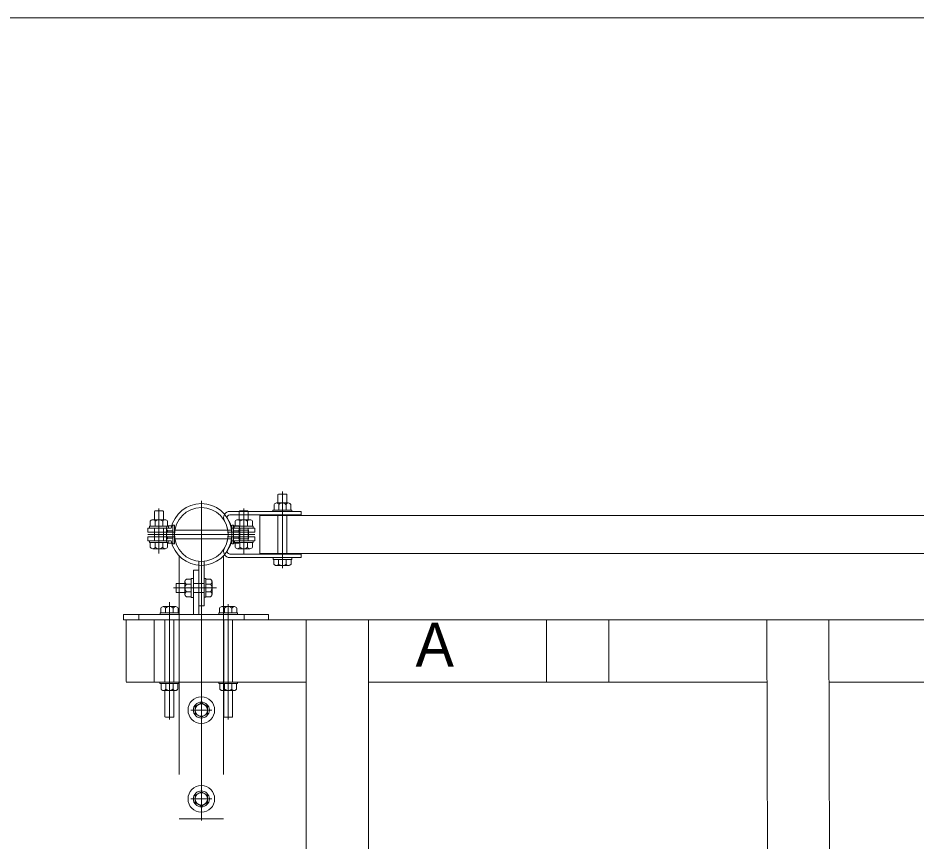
# Model space of a CAD drawing. Units: millimetres at full size, sheet at 1:30; details may follow other scales. Extents: x 300 to 12300, y 300 to 8610.
# Drawn here: x 1311 to 2322, y 7683 to 8610 of the extents above; entities that cross this region are included whole.
import ezdxf
from ezdxf.enums import TextEntityAlignment as Align

# ---------------------------------------------------------------- set-up
doc = ezdxf.new("R2010")
doc.units = ezdxf.units.MM
doc.header["$LTSCALE"] = 30
doc.linetypes.add('CHAIN', pattern=[18.5, 12, -1.5, 3.5, -1.5])
doc.linetypes.add('DASHED_SPACED', pattern=[12, 6, -6])
for name, color, linetype, lineweight in [('図面枠-A3', 7, 'Continuous', 20), ('図面枠-レイアウト', 7, 'Continuous', 13), ('手摺', 7, 'Continuous', 20), ('支持金物', 7, 'DASHED_SPACED', 13), ('支柱', 7, 'Continuous', 18), ('根太材A', 7, 'Continuous', 18), ('補強金物', 7, 'Continuous', 18)]:
    doc.layers.add(name, color=color, linetype=linetype, lineweight=lineweight)
doc.layers.add('文字', color=7, linetype='Continuous')
doc.styles.add('ＭＳ Ｐゴシック', font='')
doc.styles.get('ＭＳ Ｐゴシック').set_extended_font_data('MS PGothic')

msp = doc.modelspace()

# ---------------------------------------------------------------- linework, layer by layer
at = {"layer": '図面枠-A3'}
msp.add_lwpolyline([(300, 300), (12300, 300), (12300, 8610), (300, 8610)], close=True, dxfattribs=at)
at = {"layer": '図面枠-レイアウト'}
msp.add_lwpolyline([(300, 300), (12300, 300), (12300, 8610), (300, 8610)], close=True, dxfattribs=at)
at = {"layer": '手摺', "lineweight": 13}
msp.add_lwpolyline([(3287.25, 8007.04), (1583.38, 8007.04), (1583.38, 8049.74), (3287.25, 8049.74)], close=True, dxfattribs=at)
at = {"layer": '支持金物'}
for p, q in [((1508.63, 7988.16), (1514.63, 7988.16)), ((1508.63, 7988.16), (1508.63, 7938.16)), ((1514.63, 7938.16), (1514.63, 7988.16)), ((1506.13, 7957.51), (1506.13, 7978.76)), ((1508.63, 7978.76), (1506.13, 7978.76)), ((1508.63, 7957.51), (1508.63, 7978.76)), ((1522.63, 7978.64), (1520.63, 7978.64)), ((1520.63, 7978.64), (1520.63, 7957.64)), ((1522.63, 7957.64), (1522.63, 7978.64)), ((1489.58, 7973.14), (1489.13, 7972.69)), ((1489.13, 7963.58), (1489.13, 7972.69)), ((1489.58, 7973.14), (1499.13, 7973.14)), ((1499.13, 7961.17), (1499.13, 7975.11)), ((1499.13, 7974.8), (1499.13, 7961.47)), ((1506.13, 7977.94), (1500.73, 7977.94)), ((1506.13, 7972.39), (1500.73, 7972.39)), ((1508.63, 7973.14), (1520.63, 7973.14)), ((1522.63, 7977.94), (1528.03, 7977.94)), ((1522.63, 7972.39), (1528.03, 7972.39)), ((1529.63, 7961.17), (1529.63, 7975.11)), ((1489.13, 7963.58), (1489.58, 7963.14)), ((1489.58, 7963.14), (1499.13, 7963.14)), ((1506.13, 7963.89), (1500.73, 7963.89)), ((1506.13, 7958.33), (1500.73, 7958.33)), ((1508.63, 7963.14), (1520.63, 7963.14)), ((1522.63, 7963.89), (1528.03, 7963.89)), ((1522.63, 7958.33), (1528.03, 7958.33)), ((1506.13, 7957.51), (1508.63, 7957.51)), ((1520.63, 7957.64), (1522.63, 7957.64)), ((1429.94, 7938.16), (1593.33, 7938.16)), ((1429.94, 7932.16), (1429.94, 7938.16)), ((1447.31, 7938.16), (1447.31, 7932.16)), ((1565.89, 7938.16), (1565.89, 7932.16)), ((1593.33, 7932.16), (1593.33, 7938.16)), ((1593.33, 7932.16), (1429.94, 7932.16)), ((1476.7, 7932.16), (1476.7, 7862.13)), ((1486.7, 7932.16), (1486.7, 7862.13)), ((1542.88, 7932.16), (1542.88, 7862.13)), ((1552.88, 7932.16), (1552.88, 7862.13)), ((1471.08, 7860.63), (1471.08, 7862.13)), ((1492.33, 7862.13), (1471.08, 7862.13)), ((1471.08, 7860.63), (1492.33, 7860.63)), ((1472.33, 7860.63), (1472.33, 7854.26)), ((1477.64, 7860.63), (1477.64, 7854.26)), ((1485.76, 7860.63), (1485.76, 7854.26)), ((1491.08, 7860.63), (1491.08, 7854.26)), ((1492.33, 7862.13), (1492.33, 7860.63)), ((1537.26, 7860.63), (1537.26, 7862.13)), ((1558.51, 7862.13), (1537.26, 7862.13)), ((1537.26, 7860.63), (1558.51, 7860.63)), ((1538.51, 7860.63), (1538.51, 7854.26)), ((1543.82, 7860.63), (1543.82, 7854.26)), ((1551.95, 7860.63), (1551.95, 7854.26)), ((1557.26, 7860.63), (1557.26, 7854.26)), ((1558.51, 7862.13), (1558.51, 7860.63)), ((1488.36, 7852.63), (1475.04, 7852.63)), ((1476.7, 7823.1), (1476.7, 7852.63)), ((1486.7, 7823.1), (1486.7, 7852.63)), ((1554.55, 7852.63), (1541.22, 7852.63)), ((1542.88, 7823.1), (1542.88, 7852.63)), ((1552.88, 7823.1), (1552.88, 7852.63)), ((1477.14, 7822.66), (1476.7, 7823.1)), ((1477.14, 7822.66), (1486.26, 7822.66)), ((1486.7, 7823.1), (1486.26, 7822.66)), ((1543.33, 7822.66), (1542.88, 7823.1)), ((1543.33, 7822.66), (1552.44, 7822.66)), ((1552.88, 7823.1), (1552.44, 7822.66))]:
    msp.add_line(p, q, dxfattribs=at)
at = {"layer": '支持金物', "linetype": 'CHAIN'}
for p, q in [((1486.36, 7968.14), (1534.57, 7968.14)), ((1481.7, 7952.01), (1481.7, 7820.16)), ((1547.88, 7950.01), (1547.88, 7820.16))]:
    msp.add_line(p, q, dxfattribs=at)
at = {"layer": '支持金物', "linetype": 'Continuous'}
for p, q in [((1471.2, 7938.16), (1471.2, 7940.16)), ((1471.2, 7940.16), (1492.2, 7940.16)), ((1471.89, 7940.16), (1471.89, 7945.56)), ((1474.73, 7947.16), (1488.67, 7947.16)), ((1477.45, 7940.16), (1477.45, 7945.56)), ((1485.95, 7940.16), (1485.95, 7945.56)), ((1491.51, 7940.16), (1491.51, 7945.56)), ((1492.2, 7940.16), (1492.2, 7938.16)), ((1537.38, 7938.16), (1537.38, 7940.16)), ((1537.38, 7940.16), (1558.38, 7940.16)), ((1538.08, 7940.16), (1538.08, 7945.56)), ((1540.91, 7947.16), (1554.85, 7947.16)), ((1543.63, 7940.16), (1543.63, 7945.56)), ((1552.13, 7940.16), (1552.13, 7945.56)), ((1557.69, 7940.16), (1557.69, 7945.56)), ((1558.38, 7940.16), (1558.38, 7938.16))]:
    msp.add_line(p, q, dxfattribs=at)
at = {"layer": '支持金物'}
for centre, radius, start, end in [((1505.58, 7968.14), 6.45, 138.75035, 221.24965), ((1502.35, 7975.17), 3.21, 120.13588, 239.86117), ((1526.42, 7975.17), 3.21, 300.13883, 59.86412), ((1523.19, 7968.14), 6.45, 318.75035, 41.24965), ((1502.35, 7961.11), 3.21, 120.14067, 239.85933), ((1526.42, 7961.11), 3.21, 300.14067, 59.85933), ((1475.49, 7856.47), 3.87, 214.9343, 263.23904), ((1475.07, 7855.47), 2.84, 269.30562, 334.70445), ((1481.7, 7858.52), 5.89, 226.3972, 270), ((1481.7, 7858.52), 5.89, 270, 313.6028), ((1488.33, 7855.47), 2.84, 205.29555, 270.69438), ((1487.91, 7856.47), 3.87, 276.77031, 325.0657), ((1541.68, 7856.47), 3.87, 214.9343, 263.23904), ((1541.26, 7855.47), 2.84, 269.30562, 334.70445), ((1547.88, 7858.52), 5.89, 226.3972, 270), ((1547.88, 7858.52), 5.89, 270, 313.6028), ((1554.51, 7855.47), 2.84, 205.29555, 270.69438), ((1554.09, 7856.47), 3.87, 276.77031, 325.0657)]:
    msp.add_arc(centre, radius, start, end, dxfattribs=at)
at = {"layer": '支持金物', "linetype": 'Continuous'}
for centre, radius, start, end in [((1474.67, 7943.94), 3.21, 30.14067, 149.85933), ((1481.7, 7940.71), 6.45, 48.75035, 131.24965), ((1488.73, 7943.94), 3.21, 30.14067, 149.85933), ((1540.85, 7943.94), 3.21, 30.14067, 149.85933), ((1547.88, 7940.71), 6.45, 48.75035, 131.24965), ((1554.91, 7943.94), 3.21, 30.14067, 149.85933)]:
    msp.add_arc(centre, radius, start, end, dxfattribs=at)
at = {"layer": '支柱'}
for p, q in [((1603.88, 8073.44), (1604.33, 8073.89)), ((1603.88, 8073.44), (1603.88, 8063.89)), ((1613.44, 8073.89), (1604.33, 8073.89)), ((1613.44, 8073.89), (1613.88, 8073.44)), ((1613.88, 8073.44), (1613.88, 8063.89)), ((1599.51, 8055.89), (1599.51, 8062.26)), ((1602.22, 8063.89), (1615.55, 8063.89)), ((1604.82, 8055.89), (1604.82, 8062.26)), ((1612.95, 8055.89), (1612.95, 8062.26)), ((1618.26, 8055.89), (1618.26, 8062.26)), ((1630.18, 8054.39), (1549.67, 8054.39)), ((1630.18, 8050.39), (1549.67, 8050.39)), ((1619.51, 8055.89), (1598.26, 8055.89)), ((1598.26, 8054.39), (1598.26, 8055.89)), ((1619.51, 8055.89), (1619.51, 8054.39)), ((1630.18, 8050.39), (1630.18, 8054.39)), ((1487.38, 8038.89), (1485.38, 8038.89)), ((1485.38, 8038.89), (1485.38, 8017.89)), ((1487.38, 8017.89), (1487.38, 8038.89)), ((1551.88, 8038.89), (1553.88, 8038.89)), ((1551.88, 8017.89), (1551.88, 8038.89)), ((1553.88, 8038.89), (1553.88, 8017.89)), ((1478.38, 8035.36), (1478.38, 8021.42)), ((1478.38, 8035.36), (1478.38, 8021.42)), ((1485.38, 8038.19), (1479.98, 8038.19)), ((1485.38, 8032.64), (1479.98, 8032.64)), ((1553.88, 8038.19), (1559.28, 8038.19)), ((1553.88, 8032.64), (1559.28, 8032.64)), ((1560.88, 8035.36), (1560.88, 8021.42)), ((1560.88, 8035.36), (1560.88, 8021.42)), ((1570.44, 8033.39), (1560.88, 8033.39)), ((1570.88, 8032.94), (1570.44, 8033.39)), ((1570.88, 8032.94), (1570.88, 8023.83)), ((1485.38, 8024.14), (1479.98, 8024.14)), ((1485.38, 8018.58), (1479.98, 8018.58)), ((1553.88, 8024.14), (1559.28, 8024.14)), ((1553.88, 8018.58), (1559.28, 8018.58)), ((1570.44, 8023.39), (1560.88, 8023.39)), ((1570.44, 8023.39), (1570.88, 8023.83)), ((1485.38, 8017.89), (1487.38, 8017.89)), ((1553.88, 8017.89), (1551.88, 8017.89)), ((1630.18, 8006.39), (1549.67, 8006.39)), ((1630.18, 8002.39), (1549.67, 8002.39)), ((1598.38, 8000.39), (1598.38, 8002.39)), ((1619.38, 8000.39), (1598.38, 8000.39)), ((1599.08, 8000.39), (1599.08, 7994.99)), ((1604.63, 8000.39), (1604.63, 7994.99)), ((1613.13, 8000.39), (1613.13, 7994.99)), ((1618.69, 8000.39), (1618.69, 7994.99)), ((1619.38, 8002.39), (1619.38, 8000.39)), ((1630.18, 8002.39), (1630.18, 8006.39)), ((1599.44, 7994.56), (1599.08, 7994.99)), ((1599.97, 7994.12), (1599.44, 7994.56)), ((1600.57, 7993.77), (1599.97, 7994.12)), ((1601.22, 7993.52), (1600.57, 7993.77)), ((1601.91, 7993.39), (1601.22, 7993.52)), ((1602.19, 7993.4), (1601.91, 7993.39)), ((1615.85, 7993.39), (1601.91, 7993.39)), ((1602.7, 7993.48), (1602.19, 7993.4)), ((1603.19, 7993.64), (1602.7, 7993.48)), ((1603.64, 7993.88), (1603.19, 7993.64)), ((1604.04, 7994.19), (1603.64, 7993.88)), ((1604.37, 7994.57), (1604.04, 7994.19)), ((1604.63, 7994.99), (1604.37, 7994.57)), ((1604.92, 7994.74), (1604.63, 7994.99)), ((1605.8, 7994.16), (1604.92, 7994.74)), ((1606.78, 7993.74), (1605.8, 7994.16)), ((1607.81, 7993.47), (1606.78, 7993.74)), ((1608.88, 7993.39), (1607.81, 7993.47)), ((1609.27, 7993.4), (1608.88, 7993.39)), ((1610.33, 7993.55), (1609.27, 7993.4)), ((1611.35, 7993.87), (1610.33, 7993.55)), ((1612.29, 7994.36), (1611.35, 7993.87)), ((1613.13, 7994.99), (1612.29, 7994.36)), ((1613.27, 7994.75), (1613.13, 7994.99)), ((1613.57, 7994.36), (1613.27, 7994.75)), ((1613.94, 7994.02), (1613.57, 7994.36)), ((1614.37, 7993.74), (1613.94, 7994.02)), ((1614.84, 7993.54), (1614.37, 7993.74)), ((1615.34, 7993.42), (1614.84, 7993.54)), ((1615.85, 7993.39), (1615.34, 7993.42)), ((1616.43, 7993.49), (1615.85, 7993.39)), ((1617.09, 7993.72), (1616.43, 7993.49)), ((1617.7, 7994.05), (1617.09, 7993.72)), ((1618.24, 7994.48), (1617.7, 7994.05)), ((1618.69, 7994.99), (1618.24, 7994.48))]:
    msp.add_line(p, q, dxfattribs=at)
at = {"layer": '支柱', "linetype": 'CHAIN'}
msp.add_line((1608.88, 7990.54), (1608.88, 8076.77), dxfattribs=at)
at = {"layer": '支柱', "linetype": 'DASHED_SPACED'}
for p, q in [((1603.88, 8006.39), (1603.88, 8050.39)), ((1613.88, 8006.39), (1613.88, 8050.39)), ((1487.38, 8033.39), (1551.88, 8033.39)), ((1487.38, 8023.39), (1551.88, 8023.39)), ((1514.63, 7948.14), (1514.63, 7998.28)), ((1520.63, 7998.28), (1520.63, 7948.14)), ((1514.63, 7948.14), (1520.63, 7948.14))]:
    msp.add_line(p, q, dxfattribs=at)
at = {"layer": '支柱', "linetype": 'CHAIN', "lineweight": 13}
msp.add_line((1577.06, 8028.39), (1472.29, 8028.39), dxfattribs=at)
at = {"layer": '支柱'}
msp.add_circle((1517.63, 8028.39), 30.25, dxfattribs=at)
for centre, radius, start, end in [((1602.68, 8060.05), 3.87, 96.77031, 145.0657), ((1602.26, 8061.05), 2.84, 25.29555, 90.69438), ((1608.88, 8058), 5.89, 90, 133.6028), ((1608.88, 8058), 5.89, 46.3972, 90), ((1615.51, 8061.05), 2.84, 89.30562, 154.70445), ((1615.09, 8060.05), 3.87, 34.9343, 83.23904), ((1549.67, 8047.39), 7, 90, 210.66829), ((1549.67, 8047.39), 3, 90, 210.66829), ((1517.63, 8028.39), 30.25, 329.3317, 30.66829), ((1517.63, 8028.39), 34.25, 329.3317, 30.66829), ((1484.83, 8028.39), 6.45, 138.75035, 221.24965), ((1481.6, 8035.42), 3.21, 120.14067, 239.85933), ((1557.67, 8035.42), 3.21, 300.14067, 59.85933), ((1554.44, 8028.39), 6.45, 318.75035, 41.24965), ((1481.6, 8021.36), 3.21, 120.13883, 239.86412), ((1557.67, 8021.36), 3.21, 300.13588, 59.86117), ((1549.67, 8009.39), 7, 149.3317, 270), ((1549.67, 8009.39), 3, 149.3317, 270)]:
    msp.add_arc(centre, radius, start, end, dxfattribs=at)
at = {"layer": '根太材A'}
for p, q in [((1432.95, 7932.16), (1432.95, 7862.74)), ((3432.95, 7932.16), (1432.95, 7932.16)), ((1464.45, 7932.74), (1464.45, 7862.74)), ((1635.79, 7402.16), (1635.79, 7932.16)), ((1705.79, 7402.16), (1705.79, 7932.16)), ((1906.38, 7862.16), (1906.38, 7932.16)), ((1976.38, 7862.16), (1976.38, 7932.16)), ((2155.79, 7402.16), (2154.29, 7932.16)), ((2225.79, 7402.16), (2224.29, 7932.16)), ((1635.79, 7862.16), (1432.95, 7862.16)), ((2154.49, 7862.16), (1705.79, 7862.16)), ((2634.29, 7862.16), (2224.49, 7862.16))]:
    msp.add_line(p, q, dxfattribs=at)
at = {"layer": '補強金物', "linetype": 'CHAIN'}
for p, q in [((1517.63, 8066.37), (1517.63, 7701.63)), ((1469.88, 8057.62), (1469.88, 8007.04)), ((1565.38, 8057.62), (1565.38, 8007.04)), ((1577.88, 8028.39), (1457.38, 8028.39)), ((1529.46, 7830.64), (1505.81, 7830.64)), ((1529.48, 7730.64), (1505.79, 7730.64))]:
    msp.add_line(p, q, dxfattribs=at)
at = {"layer": '補強金物'}
for p, q in [((1465.33, 8054.89), (1464.88, 8054.44)), ((1464.88, 8054.44), (1464.88, 8044.89)), ((1465.33, 8054.89), (1474.44, 8054.89)), ((1474.88, 8054.44), (1474.44, 8054.89)), ((1474.88, 8054.44), (1474.88, 8044.89)), ((1560.38, 8054.44), (1560.83, 8054.89)), ((1560.38, 8054.44), (1560.38, 8044.89)), ((1569.94, 8054.89), (1560.83, 8054.89)), ((1569.94, 8054.89), (1570.38, 8054.44)), ((1570.38, 8054.44), (1570.38, 8044.89)), ((1460.08, 8037.89), (1460.08, 8043.29)), ((1462.91, 8044.89), (1476.85, 8044.89)), ((1476.55, 8044.89), (1463.22, 8044.89)), ((1465.63, 8037.89), (1465.63, 8043.29)), ((1474.13, 8037.89), (1474.13, 8043.29)), ((1479.69, 8037.89), (1479.69, 8043.29)), ((1555.58, 8037.89), (1555.58, 8043.29)), ((1572.35, 8044.89), (1558.41, 8044.89)), ((1558.72, 8044.89), (1572.05, 8044.89)), ((1561.13, 8037.89), (1561.13, 8043.29)), ((1569.63, 8037.89), (1569.63, 8043.29)), ((1575.19, 8037.89), (1575.19, 8043.29)), ((1457.38, 8035.39), (1457.38, 8030.89)), ((1457.38, 8035.39), (1483.6, 8035.39)), ((1457.38, 8030.89), (1487.49, 8030.89)), ((1459.26, 8037.89), (1480.51, 8037.89)), ((1459.26, 8037.89), (1459.26, 8035.39)), ((1459.26, 8035.39), (1480.51, 8035.39)), ((1480.51, 8035.39), (1480.51, 8037.89)), ((1577.88, 8030.89), (1547.78, 8030.89)), ((1577.88, 8035.39), (1551.67, 8035.39)), ((1576.01, 8037.89), (1554.76, 8037.89)), ((1554.76, 8035.39), (1554.76, 8037.89)), ((1576.01, 8035.39), (1554.76, 8035.39)), ((1576.01, 8037.89), (1576.01, 8035.39)), ((1577.88, 8035.39), (1577.88, 8030.89)), ((1457.38, 8025.89), (1457.38, 8021.39)), ((1457.38, 8025.89), (1487.49, 8025.89)), ((1457.38, 8021.39), (1483.6, 8021.39)), ((1480.38, 8021.39), (1459.38, 8021.39)), ((1459.38, 8021.39), (1459.38, 8019.39)), ((1480.38, 8021.39), (1459.38, 8021.39)), ((1459.38, 8019.39), (1480.38, 8019.39)), ((1460.08, 8019.39), (1460.08, 8013.99)), ((1465.63, 8019.39), (1465.63, 8013.99)), ((1474.13, 8019.39), (1474.13, 8013.99)), ((1479.69, 8019.39), (1479.69, 8013.99)), ((1480.38, 8019.39), (1480.38, 8021.39)), ((1577.88, 8025.89), (1547.78, 8025.89)), ((1577.88, 8021.39), (1551.67, 8021.39)), ((1554.88, 8021.39), (1575.88, 8021.39)), ((1554.88, 8019.39), (1554.88, 8021.39)), ((1554.88, 8021.39), (1575.88, 8021.39)), ((1575.88, 8019.39), (1554.88, 8019.39)), ((1555.58, 8019.39), (1555.58, 8013.99)), ((1561.13, 8019.39), (1561.13, 8013.99)), ((1569.63, 8019.39), (1569.63, 8013.99)), ((1575.19, 8019.39), (1575.19, 8013.99)), ((1575.88, 8021.39), (1575.88, 8019.39)), ((1577.88, 8025.89), (1577.88, 8021.39)), ((1462.91, 8012.39), (1476.85, 8012.39)), ((1572.35, 8012.39), (1558.41, 8012.39)), ((1492.63, 7938.14), (1492.63, 8004.25)), ((1542.63, 7938.14), (1542.63, 8004.25)), ((1510.63, 7834.68), (1517.63, 7838.72)), ((1517.63, 7838.72), (1524.63, 7834.68)), ((1510.63, 7826.59), (1510.63, 7834.68)), ((1517.63, 7822.55), (1510.63, 7826.59)), ((1524.63, 7826.59), (1517.63, 7822.55)), ((1524.63, 7834.68), (1524.63, 7826.59)), ((1510.63, 7734.68), (1517.63, 7738.72)), ((1517.63, 7738.72), (1524.63, 7734.68)), ((1510.63, 7726.59), (1510.63, 7734.68)), ((1517.63, 7722.55), (1510.63, 7726.59)), ((1524.63, 7726.59), (1517.63, 7722.55)), ((1524.63, 7734.68), (1524.63, 7726.59))]:
    msp.add_line(p, q, dxfattribs=at)
at = {"layer": '補強金物', "linetype": 'DASHED_SPACED'}
for p, q in [((1464.88, 8035.39), (1464.88, 8021.39)), ((1474.88, 8035.39), (1474.88, 8021.39)), ((1560.38, 8035.39), (1560.38, 8021.39)), ((1570.38, 8035.39), (1570.38, 8021.39)), ((1492.63, 7938.14), (1492.63, 7708.14)), ((1542.63, 7938.14), (1542.63, 7708.14)), ((1542.63, 7708.14), (1492.63, 7708.14))]:
    msp.add_line(p, q, dxfattribs=at)
at = {"layer": '補強金物'}
for centre, radius in [((1517.63, 7830.64), 15), ((1517.63, 7830.64), 9), ((1517.63, 7830.64), 7), ((1517.63, 7730.64), 15), ((1517.63, 7730.64), 9), ((1517.63, 7730.64), 7)]:
    msp.add_circle(centre, radius, dxfattribs=at)
for start, end in [(11.62111, 168.37889), (191.62111, 348.37889)]:
    msp.add_arc((1517.63, 8028.39), 34.75, start, end, dxfattribs=at)
at = {"layer": '補強金物', "lineweight": 13}
for centre, radius, start, end in [((1462.85, 8041.67), 3.21, 30.14067, 149.85933), ((1469.88, 8038.44), 6.45, 48.75035, 131.24965), ((1476.91, 8041.67), 3.21, 30.13588, 149.86117), ((1558.35, 8041.67), 3.21, 30.13883, 149.86412), ((1565.38, 8038.44), 6.45, 48.75035, 131.24965), ((1572.41, 8041.67), 3.21, 30.14067, 149.85933), ((1462.85, 8015.6), 3.21, 210.14067, 329.85933), ((1469.88, 8018.83), 6.45, 228.75035, 311.24965), ((1476.91, 8015.6), 3.21, 210.13883, 329.86412), ((1558.35, 8015.6), 3.21, 210.13588, 329.86117), ((1565.38, 8018.83), 6.45, 228.75035, 311.24965), ((1572.41, 8015.6), 3.21, 210.14067, 329.85933)]:
    msp.add_arc(centre, radius, start, end, dxfattribs=at)

# ---------------------------------------------------------------- texts
at = {"layer": '文字', "style": 'ＭＳ Ｐゴシック'}
msp.add_text('A', height=49.49, dxfattribs=at).set_placement((1758.81, 7864.74), align=Align.BOTTOM_LEFT)

doc.saveas('drawing.dxf')
